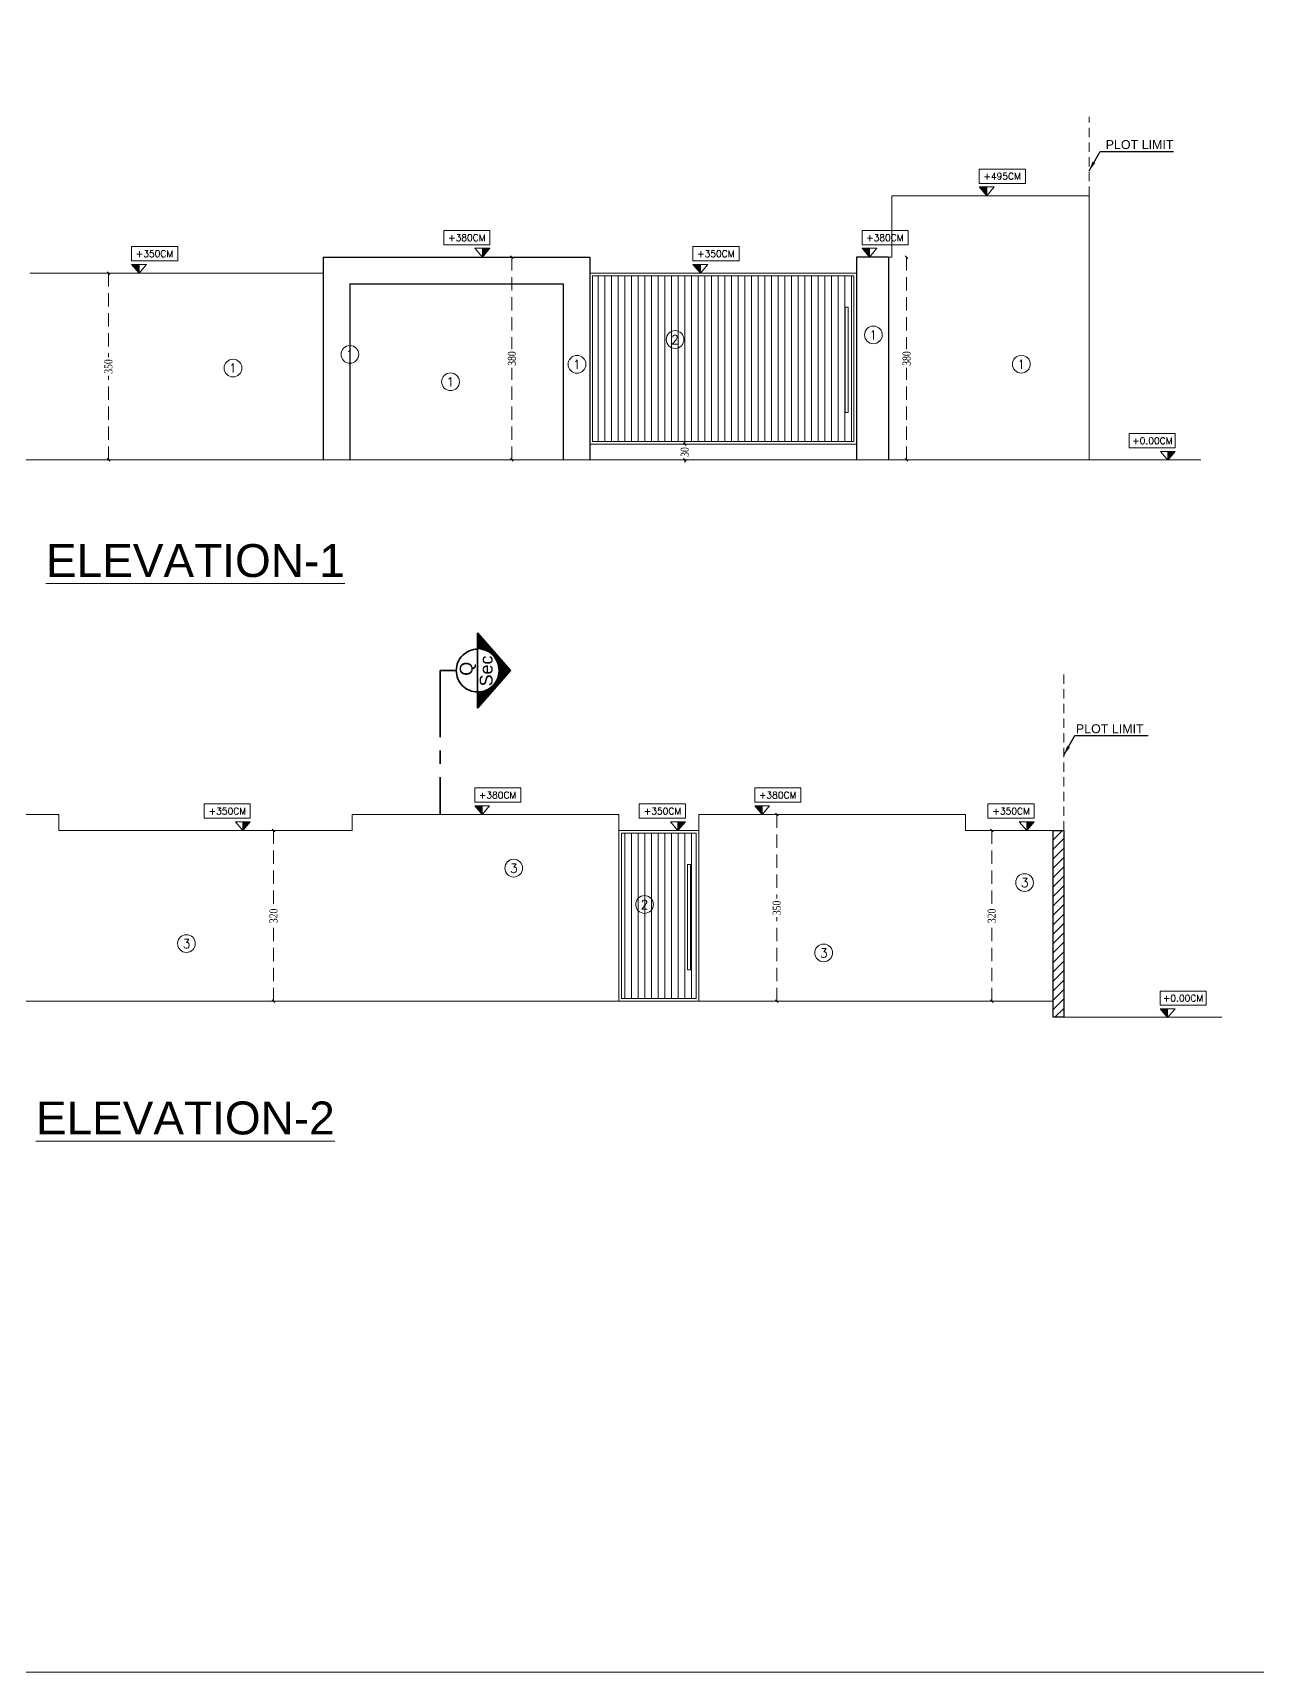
# Model space of a CAD drawing. Header units: inches. Extents: x -114 to 635, y -137 to 57.
# Drawn here: x 129.03 to 151.98, y -113.41 to -82.68 of the extents above; entities that cross this region are included whole.
import ezdxf
from ezdxf.enums import TextEntityAlignment as Align

# ---------------------------------------------------------------- set-up
doc = ezdxf.new("R2010")
doc.units = ezdxf.units.IN
doc.header["$MEASUREMENT"] = 0
doc.header["$PDMODE"] = 98
for name, pattern in [('ABOOD', [0.375, 0.25, -0.125]), ('DASHED2', [0.375, 0.25, -0.125]), ('VILLA AXIS$0$CENTER', [2, 1.25, -0.25, 0.25, -0.25])]:
    doc.linetypes.add(name, pattern=pattern)
doc.layers.get('0').update_dxf_attribs({"lineweight": 5})
doc.layers.get('Defpoints').update_dxf_attribs({"lineweight": 5})
for name, color, linetype, lineweight in [('A-ARROW', 1, 'Continuous', 5), ('A-ELEV 02', 32, 'Continuous', 5), ('A-ELEVATION TAG', 230, 'Continuous', 5), ('A-FIN TAG', 1, 'Continuous', 9), ('A-FLOOR LINE', 5, 'Continuous', 20), ('A-HATCH SEC', 8, 'Continuous', 5), ('A-LEVEL TEXT', 3, 'Continuous', 5), ('A-PLOT LIMIT', 1, 'Continuous', 0), ('A-SECTION LINE', 230, 'Continuous', 35), ('A-SECTION TAG', 230, 'Continuous', 5), ('BORDER A2', 7, 'Continuous', 50), ('DIM IN', 1, 'Continuous', 0), ('ELEVATION 00', 7, 'Continuous', 30), ('ELEVATION 02', 3, 'Continuous', 18), ('ELEVATION 04', 1, 'Continuous', 9), ('HATCH', 15, 'Continuous', 0), ('LEVEL SYMBOL', 8, 'Continuous', 5), ('LEVELS', 251, 'Continuous', 5), ('WALL PROPOSED', 7, 'Continuous', 30)]:
    doc.layers.add(name, color=color, linetype=linetype, lineweight=lineweight)
doc.styles.add('Arial', font='arial.ttf')
doc.styles.add('COMP', font='complex_.ttf')
doc.styles.add('ROMANS', font='romans.shx', dxfattribs={"width": 0.7})
doc.styles.add('ST', font='times.ttf', dxfattribs={"width": 0.8})
doc.styles.get("Standard").update_dxf_attribs({"font": 'arial.ttf'})
doc.styles.add('TEXTN', font='arial.ttf', dxfattribs={"height": 0.2})
doc.styles.add('TEXTS', font='arial.ttf', dxfattribs={"width": 0.8})
doc.dimstyles.new('RASH PLAN', dxfattribs={"dimtxt": 0.15, "dimasz": 0.05, "dimexe": 0, "dimexo": 0.1, "dimgap": 0.05, "dimtad": 0, "dimdec": 0, "dimlfac": 100, "dimzin": 0, "dimdsep": 46, "dimtxsty": 'ST', "dimblk": 'OBLIQUE', "dimcen": 0.09, "dimclrd": 200, "dimclre": 6, "dimclrt": 1, "dimadec": 0, "dimazin": 0, "dimtfac": 1, "dimtdec": 0, "dimtmove": 1, "dimatfit": 3, "dimldrblk": 'OBLIQUE', "dimfxl": 0, "dimtolj": 1, "dimtzin": 0, "dimlwd": -1, "dimlwe": -1, "dimarcsym": 0})
doc.dimstyles.get("Standard").update_dxf_attribs({"dimtxt": 0.18, "dimasz": 0.18, "dimexe": 0.18, "dimexo": 0.0625, "dimgap": 0.09, "dimtad": 0, "dimtih": 1, "dimtoh": 1, "dimdec": 4, "dimzin": 0, "dimdsep": 46, "dimtxsty": 'Standard', "dimcen": 0.09, "dimadec": 0, "dimazin": 0, "dimtfac": 1, "dimtdec": 4, "dimtofl": 0, "dimtmove": 0, "dimatfit": 3, "dimfxl": 1, "dimtolj": 1, "dimtzin": 0, "dimarcsym": 0})

# ---------------------------------------------------------------- blocks, each defined once
blk = doc.blocks.new('_Oblique')
at = {"color": 0, "lineweight": -2}
blk.add_line((-0.5, -0.5), (0.5, 0.5), dxfattribs=at)
blk = doc.blocks.new('*D684')
at = {"layer": 'Defpoints', "color": 0, "transparency": 16777216}
for p in [(141.348, -90.393), (141.252, -90.69), (141.348, -90.69)]:
    blk.add_point(p, dxfattribs=at)
at = {"layer": 'DIM IN', "color": 200, "linetype": 'DASHED2', "transparency": 16777216}
for p, q in [((141.252, -90.393), (141.252, -90.343)), ((141.252, -90.393), (141.252, -90.41)), ((141.252, -90.69), (141.252, -90.673)), ((141.252, -90.69), (141.252, -90.74))]:
    blk.add_line(p, q, dxfattribs=at)
at = {"layer": 'DIM IN', "color": 6, "transparency": 16777216}
for p, q in [((141.248, -90.393), (141.252, -90.393)), ((141.248, -90.69), (141.252, -90.69))]:
    blk.add_line(p, q, dxfattribs=at)
at = {"layer": 'DIM IN', "color": 200, "transparency": 16777216, "xscale": 0.05, "yscale": 0.05, "zscale": 0.05}
for p, rotation in [((141.252, -90.393), 270), ((141.252, -90.69), 90)]:
    blk.add_blockref('_Oblique', p, dxfattribs=dict(at, rotation=rotation))
at = {"layer": 'DIM IN', "color": 1, "transparency": 16777216, "insert": (141.252, -90.542), "char_height": 0.15, "attachment_point": 5, "rotation": 90, "style": 'ST'}
blk.add_mtext('\\A1;30', dxfattribs=at)
blk = doc.blocks.new('TAG-ELE-LVL')
at = {"layer": 'LEVEL SYMBOL'}
for p, q in [((-0.21, 0.35), (-0.21, 0.75)), ((-0.21, 0.75), (1.09, 0.75)), ((1.09, 0.35), (1.09, 0.75)), ((-0.21, 0.35), (1.09, 0.35)), ((0, 0), (0, 0.25))]:
    blk.add_line(p, q, dxfattribs=at)
blk.add_lwpolyline([(0, 0), (0.21, 0.25), (-0.21, 0.25)], close=True, dxfattribs=at)
blk.add_solid([(-0.21, 0.25), (0, 0), (0, 0.25)], dxfattribs=at)
at = {"layer": 'LEVEL SYMBOL', "style": 'TEXTN', "width": 0.75}
blk.add_attdef('-', (0.361, 0.07), '', height=0.175, dxfattribs=at)
at = {"layer": 'LEVELS', "color": 1, "style": 'TEXTS', "width": 0.75}
blk.add_attdef('FLOOR-NAME', text='', height=0.25, dxfattribs=at).set_placement((-0.21, 0.8), align=Align.BOTTOM_LEFT)
blk.add_attdef('LVL', text='', height=0.225, dxfattribs=at).set_placement((0.44, 0.55), align=Align.MIDDLE_CENTER)
blk = doc.blocks.new('*D685')
at = {"layer": 'Defpoints', "color": 0, "transparency": 16777216}
for p in [(145.301, -86.89), (145.41, -86.89), (145.301, -90.69)]:
    blk.add_point(p, dxfattribs=at)
at = {"layer": 'DIM IN', "color": 6, "transparency": 16777216}
for p, q in [((145.401, -86.89), (145.41, -86.89)), ((145.401, -90.69), (145.41, -90.69))]:
    blk.add_line(p, q, dxfattribs=at)
at = {"layer": 'DIM IN', "color": 200, "linetype": 'DASHED2', "transparency": 16777216}
for p, q in [((145.41, -86.89), (145.41, -88.614)), ((145.41, -90.69), (145.41, -88.966))]:
    blk.add_line(p, q, dxfattribs=at)
at = {"layer": 'DIM IN', "color": 200, "transparency": 16777216, "xscale": 0.05, "yscale": 0.05, "zscale": 0.05}
for p, rotation in [((145.41, -86.89), 90), ((145.41, -90.69), 270)]:
    blk.add_blockref('_Oblique', p, dxfattribs=dict(at, rotation=rotation))
at = {"layer": 'DIM IN', "color": 1, "transparency": 16777216, "insert": (145.41, -88.79), "char_height": 0.15, "attachment_point": 5, "rotation": 90, "style": 'ST'}
blk.add_mtext('\\A1;380', dxfattribs=at)
blk = doc.blocks.new('FINISHING TAG')
at = {"color": 1}
blk.add_circle((0, 0), 295, dxfattribs=at)
at = {"color": 3, "style": 'COMP'}
blk.add_attdef('0', text='', height=250, dxfattribs=at).set_placement((4, -2), align=Align.MIDDLE)
blk = doc.blocks.new('*D686')
at = {"layer": 'Defpoints', "color": 0, "transparency": 16777216}
for p in [(138.011, -86.89), (138.12, -86.89), (138.12, -90.69)]:
    blk.add_point(p, dxfattribs=at)
at = {"layer": 'DIM IN', "color": 6, "transparency": 16777216}
for p, q in [((138.02, -86.89), (138.011, -86.89)), ((138.02, -90.69), (138.011, -90.69))]:
    blk.add_line(p, q, dxfattribs=at)
at = {"layer": 'DIM IN', "color": 200, "linetype": 'DASHED2', "transparency": 16777216}
for p, q in [((138.011, -86.89), (138.011, -88.614)), ((138.011, -90.69), (138.011, -88.966))]:
    blk.add_line(p, q, dxfattribs=at)
at = {"layer": 'DIM IN', "color": 200, "transparency": 16777216, "xscale": 0.05, "yscale": 0.05, "zscale": 0.05}
for p, rotation in [((138.011, -86.89), 90), ((138.011, -90.69), 270)]:
    blk.add_blockref('_Oblique', p, dxfattribs=dict(at, rotation=rotation))
at = {"layer": 'DIM IN', "color": 1, "transparency": 16777216, "insert": (138.011, -88.79), "char_height": 0.15, "attachment_point": 5, "rotation": 90, "style": 'ST'}
blk.add_mtext('\\A1;380', dxfattribs=at)
blk = doc.blocks.new('*D690')
at = {"layer": 'Defpoints', "color": 0, "transparency": 16777216}
for p in [(130.446, -87.19), (130.555, -87.19), (130.555, -90.69)]:
    blk.add_point(p, dxfattribs=at)
at = {"layer": 'DIM IN', "color": 6, "transparency": 16777216}
for p, q in [((130.455, -87.19), (130.446, -87.19)), ((130.455, -90.69), (130.446, -90.69))]:
    blk.add_line(p, q, dxfattribs=at)
at = {"layer": 'DIM IN', "color": 200, "linetype": 'DASHED2', "transparency": 16777216}
for p, q in [((130.446, -87.19), (130.446, -88.764)), ((130.446, -90.69), (130.446, -89.116))]:
    blk.add_line(p, q, dxfattribs=at)
at = {"layer": 'DIM IN', "color": 200, "transparency": 16777216, "xscale": 0.05, "yscale": 0.05, "zscale": 0.05}
for p, rotation in [((130.446, -87.19), 90), ((130.446, -90.69), 270)]:
    blk.add_blockref('_Oblique', p, dxfattribs=dict(at, rotation=rotation))
at = {"layer": 'DIM IN', "color": 1, "transparency": 16777216, "insert": (130.446, -88.94), "char_height": 0.15, "attachment_point": 5, "rotation": 90, "style": 'ST'}
blk.add_mtext('\\A1;350', dxfattribs=at)
blk = doc.blocks.new('*D728')
at = {"layer": 'Defpoints', "color": 0, "transparency": 16777216}
for p in [(142.867, -97.338), (142.976, -97.338), (142.866, -100.838)]:
    blk.add_point(p, dxfattribs=at)
at = {"layer": 'DIM IN', "color": 6, "transparency": 16777216}
for p, q in [((142.967, -97.338), (142.976, -97.338)), ((142.966, -100.838), (142.976, -100.838))]:
    blk.add_line(p, q, dxfattribs=at)
at = {"layer": 'DIM IN', "color": 200, "linetype": 'DASHED2', "transparency": 16777216}
for p, q in [((142.976, -97.338), (142.976, -98.912)), ((142.976, -100.838), (142.976, -99.264))]:
    blk.add_line(p, q, dxfattribs=at)
at = {"layer": 'DIM IN', "color": 200, "transparency": 16777216, "xscale": 0.05, "yscale": 0.05, "zscale": 0.05}
for p, rotation in [((142.976, -97.338), 90), ((142.976, -100.838), 270)]:
    blk.add_blockref('_Oblique', p, dxfattribs=dict(at, rotation=rotation))
at = {"layer": 'DIM IN', "color": 1, "transparency": 16777216, "insert": (142.976, -99.088), "char_height": 0.15, "attachment_point": 5, "rotation": 90, "style": 'ST'}
blk.add_mtext('\\A1;350', dxfattribs=at)
blk = doc.blocks.new('*D724')
at = {"layer": 'Defpoints', "color": 0, "transparency": 16777216}
for p in [(146.898, -97.638), (147.007, -97.638), (146.897, -100.838)]:
    blk.add_point(p, dxfattribs=at)
at = {"layer": 'DIM IN', "color": 6, "transparency": 16777216}
for p, q in [((146.998, -97.638), (147.007, -97.638)), ((146.997, -100.838), (147.007, -100.838))]:
    blk.add_line(p, q, dxfattribs=at)
at = {"layer": 'DIM IN', "color": 200, "linetype": 'DASHED2', "transparency": 16777216}
for p, q in [((147.007, -97.638), (147.007, -99.062)), ((147.007, -100.838), (147.007, -99.414))]:
    blk.add_line(p, q, dxfattribs=at)
at = {"layer": 'DIM IN', "color": 200, "transparency": 16777216, "xscale": 0.05, "yscale": 0.05, "zscale": 0.05}
for p, rotation in [((147.007, -97.638), 90), ((147.007, -100.838), 270)]:
    blk.add_blockref('_Oblique', p, dxfattribs=dict(at, rotation=rotation))
at = {"layer": 'DIM IN', "color": 1, "transparency": 16777216, "insert": (147.007, -99.238), "char_height": 0.15, "attachment_point": 5, "rotation": 90, "style": 'ST'}
blk.add_mtext('\\A1;320', dxfattribs=at)
blk = doc.blocks.new('*D725')
at = {"layer": 'Defpoints', "color": 0, "transparency": 16777216}
for p in [(133.433, -97.638), (133.542, -97.638), (133.432, -100.838)]:
    blk.add_point(p, dxfattribs=at)
at = {"layer": 'DIM IN', "color": 6, "transparency": 16777216}
for p, q in [((133.533, -97.638), (133.542, -97.638)), ((133.532, -100.838), (133.542, -100.838))]:
    blk.add_line(p, q, dxfattribs=at)
at = {"layer": 'DIM IN', "color": 200, "linetype": 'DASHED2', "transparency": 16777216}
for p, q in [((133.542, -97.638), (133.542, -99.062)), ((133.542, -100.838), (133.542, -99.414))]:
    blk.add_line(p, q, dxfattribs=at)
at = {"layer": 'DIM IN', "color": 200, "transparency": 16777216, "xscale": 0.05, "yscale": 0.05, "zscale": 0.05}
for p, rotation in [((133.542, -97.638), 90), ((133.542, -100.838), 270)]:
    blk.add_blockref('_Oblique', p, dxfattribs=dict(at, rotation=rotation))
at = {"layer": 'DIM IN', "color": 1, "transparency": 16777216, "insert": (133.542, -99.238), "char_height": 0.15, "attachment_point": 5, "rotation": 90, "style": 'ST'}
blk.add_mtext('\\A1;320', dxfattribs=at)

msp = doc.modelspace()

# ---------------------------------------------------------------- hatches: boundary and pattern name
at = {"layer": 'A-HATCH SEC', "transparency": 33554687}
h = msp.add_hatch(dxfattribs=at)
h.set_pattern_fill('ANSI31', color=256)
h.set_pattern_definition([(45, (111.01035, -39.85254), (-0.08838835, 0.08838835), [])])
h.paths.add_polyline_path([(148.357, -101.138), (148.157, -101.138), (148.157, -97.638), (148.357, -97.638)])
at = {"layer": 'ELEVATION 04', "lineweight": 0}
h = msp.add_hatch(dxfattribs=at)
h.set_pattern_fill('ANSI31', color=256, angle=45)
h.paths.add_polyline_path([(144.313, -87.829), (144.258, -87.829), (144.258, -89.799), (144.313, -89.799)], flags=16)
h.paths.add_polyline_path([(139.52, -87.24), (139.52, -90.343), (144.42, -90.343), (144.42, -87.24)])
h = msp.add_hatch(dxfattribs=at)
h.set_pattern_fill('ANSI31', color=256, angle=45)
h.paths.add_polyline_path([(141.359, -98.277), (141.304, -98.277), (141.304, -100.247), (141.359, -100.247)], flags=16)
h.paths.add_polyline_path([(140.066, -97.688), (140.066, -100.788), (141.466, -100.788), (141.466, -97.688)])
at = {"layer": 'HATCH'}
h = msp.add_hatch(dxfattribs=at)
h.set_pattern_fill('ANSI37', color=256, scale=0.125165, angle=1935, style=0)
h.set_pattern_definition([(180, (161.749778, -150.666508), (-1e-16, -0.015645583), []), (270, (161.749778, -150.666508), (0.015645583, -1e-16), [])])
h.paths.add_polyline_path([(137.983, -94.64), (137.365, -93.935), (137.365, -94.239, -0.002362), (137.369, -94.239, -1), (137.369, -95.04, -0.002362), (137.365, -95.04), (137.365, -95.345)])

# ---------------------------------------------------------------- linework, layer by layer
at = {"layer": 'A-ELEV 02'}
msp.add_line((148.357, -97.638), (148.357, -101.138), dxfattribs=at)
at = {"layer": 'A-FLOOR LINE'}
for p, q in [((112.667, -90.69), (150.925, -90.69)), ((148.157, -100.838), (115.357, -100.838)), ((151.32, -101.138), (148.157, -101.138))]:
    msp.add_line(p, q, dxfattribs=at)
at = {"layer": 'A-PLOT LIMIT', "linetype": 'ABOOD', "ltscale": 0.7}
for p, q in [((148.831, -85.74), (148.831, -84.257)), ((148.357, -97.638), (148.357, -94.705))]:
    msp.add_line(p, q, dxfattribs=at)
at = {"layer": 'A-SECTION LINE', "linetype": 'VILLA AXIS$0$CENTER'}
msp.add_line((136.668, -94.64), (136.968, -94.64), dxfattribs=at)
at = {"layer": 'A-SECTION LINE', "linetype": 'VILLA AXIS$0$CENTER', "ltscale": 1.5}
msp.add_lwpolyline([(137.983, -94.64), (137.365, -93.935), (137.365, -95.345)], close=True, dxfattribs=at)
at = {"layer": 'A-SECTION LINE', "linetype": 'VILLA AXIS$0$CENTER'}
msp.add_lwpolyline([(136.668, -94.64), (136.668, -97.338)], dxfattribs=at)
at = {"layer": 'A-SECTION LINE', "linetype": 'VILLA AXIS$0$CENTER', "ltscale": 1.5}
msp.add_circle((137.369, -94.64), 0.401, dxfattribs=at)
at = {"layer": 'BORDER A2', "lineweight": 5}
msp.add_lwpolyline([(107.619, -113.415), (177.919, -113.415), (177.919, -55.815), (107.619, -55.815)], close=True, dxfattribs=at)
at = {"layer": 'ELEVATION 00'}
for p, q in [((134.47, -86.89), (139.47, -86.89)), ((134.47, -86.89), (134.47, -90.69)), ((139.47, -86.89), (139.47, -90.69)), ((144.47, -86.89), (144.47, -90.69)), ((145.071, -86.89), (144.471, -86.89)), ((145.071, -86.89), (145.071, -90.69)), ((134.97, -87.39), (138.97, -87.39)), ((134.97, -87.39), (134.97, -90.69)), ((138.97, -87.39), (138.97, -90.69))]:
    msp.add_line(p, q, dxfattribs=at)
at = {"layer": 'ELEVATION 02'}
for p, q in [((145.131, -85.74), (145.131, -86.89)), ((148.831, -85.74), (148.831, -90.69)), ((129.517, -97.338), (124.517, -97.338)), ((129.517, -97.338), (129.517, -97.638)), ((140.016, -97.338), (135.016, -97.338)), ((135.016, -97.338), (135.016, -97.638)), ((140.016, -97.338), (140.016, -100.838)), ((141.516, -97.338), (141.516, -100.838)), ((146.516, -97.338), (141.517, -97.338)), ((146.516, -97.338), (146.516, -97.638))]:
    msp.add_line(p, q, dxfattribs=at)
for points in [[(148.831, -85.74), (145.131, -85.74)], [(145.131, -86.89), (145.071, -86.89)], [(134.47, -87.19), (128.971, -87.19)], [(129.517, -97.638), (135.016, -97.638)], [(146.516, -97.638), (148.357, -97.638)]]:
    msp.add_lwpolyline(points, dxfattribs=at)
at = {"layer": 'ELEVATION 04'}
for points in [[(144.47, -90.393), (139.47, -90.393), (139.47, -87.19), (144.47, -87.19)], [(144.42, -90.343), (139.52, -90.343), (139.52, -87.24), (144.42, -87.24)], [(144.313, -87.829), (144.258, -87.829), (144.258, -89.799), (144.313, -89.799)], [(141.516, -100.838), (140.016, -100.838), (140.016, -97.638), (141.516, -97.638)], [(141.466, -100.788), (140.066, -100.788), (140.066, -97.688), (141.466, -97.688)], [(141.359, -98.277), (141.304, -98.277), (141.304, -100.247), (141.359, -100.247)]]:
    msp.add_lwpolyline(points, close=True, dxfattribs=at)
at = {"layer": 'WALL PROPOSED'}
msp.add_lwpolyline([(148.357, -101.138), (148.157, -101.138), (148.157, -97.638), (148.357, -97.638)], close=True, dxfattribs=at)

# ---------------------------------------------------------------- block references
at = {"layer": 'A-FIN TAG'}
ref = msp.add_blockref('FINISHING TAG', (144.787, -88.348), dxfattribs=dict(at, xscale=-0.0005631999999877735, yscale=0.0005631999999877735, zscale=0.0005631999999877735))
ref.add_attrib('0', '1', dxfattribs={"layer": '0', "color": 3, "height": 0.169, "style": 'COMP'}).set_placement((144.785, -88.35), align=Align.MIDDLE)
ref = msp.add_blockref('FINISHING TAG', (141.07, -88.434), dxfattribs=dict(at, xscale=-0.0005631999999877735, yscale=0.0005631999999877735, zscale=0.0005631999999877735))
ref.add_attrib('0', '2', dxfattribs={"layer": '0', "color": 3, "height": 0.169, "style": 'COMP'}).set_placement((141.068, -88.435), align=Align.MIDDLE)
ref = msp.add_blockref('FINISHING TAG', (132.782, -88.969), dxfattribs=dict(at, xscale=-0.0005631999999877735, yscale=0.0005631999999877735, zscale=0.0005631999999877735))
ref.add_attrib('0', '1', dxfattribs={"layer": '0', "color": 3, "height": 0.169, "style": 'COMP'}).set_placement((132.779, -88.97), align=Align.MIDDLE)
ref = msp.add_blockref('FINISHING TAG', (134.974, -88.712), dxfattribs=dict(at, xscale=-0.0005631999999877735, yscale=0.0005631999999877735, zscale=0.0005631999999877735))
ref.add_attrib('0', '1', dxfattribs={"layer": '0', "color": 3, "height": 0.169, "style": 'COMP'}).set_placement((134.972, -88.713), align=Align.MIDDLE)
ref = msp.add_blockref('FINISHING TAG', (139.231, -88.899), dxfattribs=dict(at, xscale=-0.0005631999999877735, yscale=0.0005631999999877735, zscale=0.0005631999999877735))
ref.add_attrib('0', '1', dxfattribs={"layer": '0', "color": 3, "height": 0.169, "style": 'COMP'}).set_placement((139.228, -88.9), align=Align.MIDDLE)
ref = msp.add_blockref('FINISHING TAG', (147.561, -88.896), dxfattribs=dict(at, xscale=-0.0005631999999877735, yscale=0.0005631999999877735, zscale=0.0005631999999877735))
ref.add_attrib('0', '1', dxfattribs={"layer": '0', "color": 3, "height": 0.169, "style": 'COMP'}).set_placement((147.559, -88.897), align=Align.MIDDLE)
ref = msp.add_blockref('FINISHING TAG', (136.86, -89.226), dxfattribs=dict(at, xscale=-0.0005631999999877735, yscale=0.0005631999999877735, zscale=0.0005631999999877735))
ref.add_attrib('0', '1', dxfattribs={"layer": '0', "color": 3, "height": 0.169, "style": 'COMP'}).set_placement((136.858, -89.228), align=Align.MIDDLE)
ref = msp.add_blockref('FINISHING TAG', (138.044, -98.343), dxfattribs=dict(at, xscale=0.0005631999999877735, yscale=0.0005631999999877735, zscale=0.0005631999999877735))
ref.add_attrib('0', '3', dxfattribs={"layer": '0', "color": 3, "height": 0.169, "style": 'COMP'}).set_placement((138.047, -98.344), align=Align.MIDDLE)
ref = msp.add_blockref('FINISHING TAG', (147.622, -98.613), dxfattribs=dict(at, xscale=0.0005631999999877735, yscale=0.0005631999999877735, zscale=0.0005631999999877735))
ref.add_attrib('0', '3', dxfattribs={"layer": '0', "color": 3, "height": 0.169, "style": 'COMP'}).set_placement((147.624, -98.614), align=Align.MIDDLE)
ref = msp.add_blockref('FINISHING TAG', (140.497, -99.024), dxfattribs=dict(at, xscale=-0.0005631999999877735, yscale=0.0005631999999877735, zscale=0.0005631999999877735))
ref.add_attrib('0', '2', dxfattribs={"layer": '0', "color": 3, "height": 0.169, "style": 'COMP'}).set_placement((140.494, -99.026), align=Align.MIDDLE)
ref = msp.add_blockref('FINISHING TAG', (131.909, -99.757), dxfattribs=dict(at, xscale=0.0005631999999877735, yscale=0.0005631999999877735, zscale=0.0005631999999877735))
ref.add_attrib('0', '3', dxfattribs={"layer": '0', "color": 3, "height": 0.169, "style": 'COMP'}).set_placement((131.912, -99.758), align=Align.MIDDLE)
ref = msp.add_blockref('FINISHING TAG', (143.855, -99.931), dxfattribs=dict(at, xscale=0.0005631999999877735, yscale=0.0005631999999877735, zscale=0.0005631999999877735))
ref.add_attrib('0', '3', dxfattribs={"layer": '0', "color": 3, "height": 0.169, "style": 'COMP'}).set_placement((143.857, -99.933), align=Align.MIDDLE)
at = {"layer": 'LEVEL SYMBOL'}
ref = msp.add_blockref('TAG-ELE-LVL', (146.912, -85.74), dxfattribs=dict(at, xscale=0.6652799999999388, yscale=0.6652799999999388, zscale=0.6652799999999388))
ref.add_attrib('LVL', '+495CM', dxfattribs={"layer": 'A-LEVEL TEXT', "height": 0.125, "style": 'ROMANS'}).set_placement((147.202, -85.374), align=Align.MIDDLE_CENTER)
ref = msp.add_blockref('TAG-ELE-LVL', (137.457, -86.891), dxfattribs=dict(at, xscale=-0.6652799999999388, yscale=0.6652799999999388, zscale=0.6652799999999388))
ref.add_attrib('LVL', '+380CM', dxfattribs={"layer": 'A-LEVEL TEXT', "height": 0.125, "style": 'ROMANS'}).set_placement((137.167, -86.525), align=Align.MIDDLE_CENTER)
ref = msp.add_blockref('TAG-ELE-LVL', (144.715, -86.891), dxfattribs=dict(at, xscale=0.6652799999999388, yscale=0.6652799999999388, zscale=0.6652799999999388))
ref.add_attrib('LVL', '+380CM', dxfattribs={"layer": 'A-LEVEL TEXT', "height": 0.125, "style": 'ROMANS'}).set_placement((145.004, -86.525), align=Align.MIDDLE_CENTER)
ref = msp.add_blockref('TAG-ELE-LVL', (131.021, -87.191), dxfattribs=dict(at, xscale=0.6652799999999388, yscale=0.6652799999999388, zscale=0.6652799999999388))
ref.add_attrib('LVL', '+350CM', dxfattribs={"layer": 'A-LEVEL TEXT', "height": 0.125, "style": 'ROMANS'}).set_placement((131.311, -86.825), align=Align.MIDDLE_CENTER)
ref = msp.add_blockref('TAG-ELE-LVL', (141.544, -87.191), dxfattribs=dict(at, xscale=0.6652799999999388, yscale=0.6652799999999388, zscale=0.6652799999999388))
ref.add_attrib('LVL', '+350CM', dxfattribs={"layer": 'A-LEVEL TEXT', "height": 0.125, "style": 'ROMANS'}).set_placement((141.834, -86.825), align=Align.MIDDLE_CENTER)
ref = msp.add_blockref('TAG-ELE-LVL', (150.308, -90.697, 0), dxfattribs=dict(at, xscale=-0.6652799999999388, yscale=0.6652799999999388, zscale=0.6652799999999388))
ref.add_attrib('LVL', '+0.00CM', dxfattribs={"layer": 'A-LEVEL TEXT', "height": 0.125, "style": 'ROMANS'}).set_placement((150.018, -90.331, 0), align=Align.MIDDLE_CENTER)
ref = msp.add_blockref('TAG-ELE-LVL', (137.453, -97.339), dxfattribs=dict(at, xscale=0.6652799999999388, yscale=0.6652799999999388, zscale=0.6652799999999388))
ref.add_attrib('LVL', '+380CM', dxfattribs={"layer": 'A-LEVEL TEXT', "height": 0.125, "style": 'ROMANS'}).set_placement((137.743, -96.973), align=Align.MIDDLE_CENTER)
ref = msp.add_blockref('TAG-ELE-LVL', (142.703, -97.339), dxfattribs=dict(at, xscale=0.6652799999999388, yscale=0.6652799999999388, zscale=0.6652799999999388))
ref.add_attrib('LVL', '+380CM', dxfattribs={"layer": 'A-LEVEL TEXT', "height": 0.125, "style": 'ROMANS'}).set_placement((142.993, -96.973), align=Align.MIDDLE_CENTER)
ref = msp.add_blockref('TAG-ELE-LVL', (132.967, -97.639), dxfattribs=dict(at, xscale=-0.6652799999999388, yscale=0.6652799999999388, zscale=0.6652799999999388))
ref.add_attrib('LVL', '+350CM', dxfattribs={"layer": 'A-LEVEL TEXT', "height": 0.125, "style": 'ROMANS'}).set_placement((132.677, -97.273), align=Align.MIDDLE_CENTER)
ref = msp.add_blockref('TAG-ELE-LVL', (141.124, -97.639), dxfattribs=dict(at, xscale=-0.6652799999999388, yscale=0.6652799999999388, zscale=0.6652799999999388))
ref.add_attrib('LVL', '+350CM', dxfattribs={"layer": 'A-LEVEL TEXT', "height": 0.125, "style": 'ROMANS'}).set_placement((140.834, -97.273), align=Align.MIDDLE_CENTER)
ref = msp.add_blockref('TAG-ELE-LVL', (147.661, -97.639), dxfattribs=dict(at, xscale=-0.6652799999999388, yscale=0.6652799999999388, zscale=0.6652799999999388))
ref.add_attrib('LVL', '+350CM', dxfattribs={"layer": 'A-LEVEL TEXT', "height": 0.125, "style": 'ROMANS'}).set_placement((147.371, -97.273), align=Align.MIDDLE_CENTER)
ref = msp.add_blockref('TAG-ELE-LVL', (150.303, -101.145, 0), dxfattribs=dict(at, xscale=0.6652799999999388, yscale=0.6652799999999388, zscale=0.6652799999999388))
ref.add_attrib('LVL', '+0.00CM', dxfattribs={"layer": 'A-LEVEL TEXT', "height": 0.125, "style": 'ROMANS'}).set_placement((150.592, -100.779, 0), align=Align.MIDDLE_CENTER)

# ---------------------------------------------------------------- texts
at = {"layer": 'A-ELEVATION TAG', "style": 'Arial'}
for s, p in [('%%UELEVATION-1', (129.275, -92.886)), ('%%UELEVATION-2', (129.086, -103.334))]:
    msp.add_text(s, height=0.61699, dxfattribs=at).set_placement(p)
at = {"layer": 'A-LEVEL TEXT', "style": 'Arial'}
for p in [(149.142, -84.863), (148.583, -95.813)]:
    msp.add_text('PLOT LIMIT', height=0.1672, dxfattribs=at).set_placement(p)
at = {"layer": 'A-SECTION TAG', "style": 'Arial'}
for s, p in [('Q', (137.274, -94.736)), ('Sec', (137.648, -94.936, 0))]:
    msp.add_text(s, height=0.24, rotation=90, dxfattribs=at).set_placement(p)

# ---------------------------------------------------------------- dimensions: what is measured, and where the dimension line sits
at = {"layer": 'DIM IN'}
for base, p1, p2, picture, middle in [((138.011, -86.89), (138.12, -90.69), (138.12, -86.89), '*D686', (138.011, -88.79)), ((145.41, -86.89), (145.301, -90.69), (145.301, -86.89), '*D685', (145.41, -88.79)), ((130.446, -87.19), (130.555, -90.69), (130.555, -87.19), '*D690', (130.446, -88.94)), ((141.252, -90.69), (141.348, -90.393), (141.348, -90.69), '*D684', (141.252, -90.542)), ((142.976, -97.338), (142.866, -100.838), (142.867, -97.338), '*D728', (142.976, -99.088)), ((133.542, -97.638), (133.432, -100.838), (133.433, -97.638), '*D725', (133.542, -99.238)), ((147.007, -97.638), (146.897, -100.838), (146.898, -97.638), '*D724', (147.007, -99.238))]:
    dim = msp.add_linear_dim(base=base, p1=p1, p2=p2, angle=90, dimstyle='RASH PLAN', dxfattribs=at)
    dim.commit()
    dim.dimension.update_dxf_attribs({"geometry": picture, "text_midpoint": middle})

# ---------------------------------------------------------------- leaders
at = {"layer": 'A-ARROW'}
for points in [[(148.831, -85.271, 0), (149.039, -84.907, 0), (150.411, -84.907, 0)], [(148.357, -96.222, 0), (148.565, -95.858, 0), (149.937, -95.858, 0)]]:
    msp.add_leader(points, dimstyle='Standard', override={"dimgap": 0.09, "dimtad": 0, "dimclrd": 256}, dxfattribs=at)

doc.saveas('drawing.dxf')
